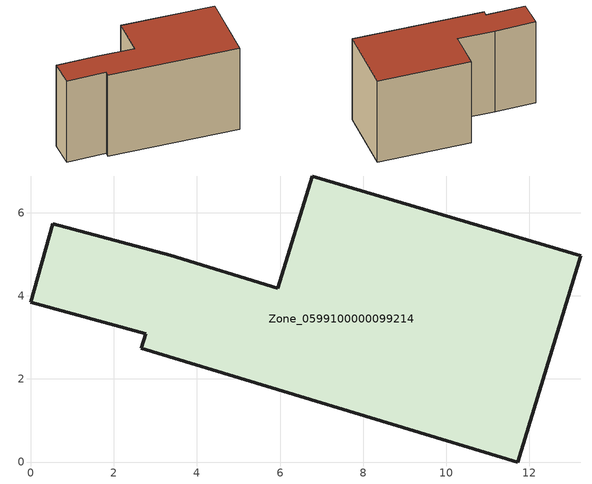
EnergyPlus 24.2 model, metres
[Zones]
Zone_0599100000099214
 floor ground (C_G): 5.95,4.18 6.78,6.88 13.24,4.96 11.72,0 2.66,2.74 2.77,3.09 0,3.84 0.53,5.74 3.36,4.98 z0
 wall outside (C_F): 2.77,3.09 2.66,2.74 11.72,0 13.24,4.96 6.78,6.88 5.95,4.18 3.36,4.98 0.53,5.74 0,3.84 2.77,3.09 z0:6.76
 roof outside (C_R): 2.66,2.74 11.72,0 13.24,4.96 6.78,6.88 5.95,4.18 3.36,4.98 0.53,5.74 0,3.84 2.77,3.09 z6.76
[BUILDING]
Pand.0599100000099214: North Axis=0; Terrain=City; Loads Convergence Tolerance Value=0.04; Temperature Convergence Tolerance Value=0.4; Solar Distribution=FullExterior; Maximum Number of Warmup Days=25; Minimum Number of Warmup Days=1
[Site:Location]
Rotterdam.The.Hague.AP_ZH_NLD Design_Conditions: Latitude=51.96; Longitude=4.45; Time Zone=1; Elevation=-4.5
[SITE:GROUNDTEMPERATURE:BUILDINGSURFACE]
18, 18, 18, 18, 18, 18, 18, 18, 18, 18, 18, 18
[MATERIAL] Thermal Absorptance=0.9; Solar Absorptance=0.7; Visible Absorptance=0.7
Name | Roughness | Thickness | Conductivity | Density | Specific Heat
G.TI.1946 | MediumSmooth | 0.15 | 1 | 540 | 1210
F.TI.1946 | Rough | 0.3 | 0.857143 | 1920 | 840
R.TI.1946 | MediumRough | 0.2 | 0.1 | 1500 | 1000
[CONSTRUCTION]
C_G: G.TI.1946
C_F: F.TI.1946
C_R: R.TI.1946
[ZONE]
Zone_0599100000099214: Type=1; Multiplier=1; Ceiling Height=Autocalculate; Volume=Autocalculate; Floor Area=autocalculate; Part of Total Floor Area=Yes
[ZONEINFILTRATION:DESIGNFLOWRATE]
Infil_Zone_0599100000099214: Zone or ZoneList or Space or SpaceList=Zone_0599100000099214; Schedule=AlwaysOn; Design Flow Rate Calculation Method=Flow/Area; Flow Rate per Floor Area=0.003; Constant Term Coefficient=1; Temperature Term Coefficient=0; Velocity Term Coefficient=0; Velocity Squared Term Coefficient=0
[HVACTEMPLATE:ZONE:IDEALLOADSAIRSYSTEM]
Zone_0599100000099214: Maximum Heating Supply Air Temperature=50; Minimum Cooling Supply Air Temperature=13; Maximum Heating Supply Air Humidity Ratio=0.0156; Minimum Cooling Supply Air Humidity Ratio=0.0077; Heating Limit=NoLimit; Cooling Limit=NoLimit; Dehumidification Control Type=ConstantSensibleHeatRatio; Cooling Sensible Heat Ratio=0.7; Dehumidification Setpoint=60; Humidification Control Type=None; Humidification Setpoint=30; Outdoor Air Method=None; Outdoor Air Flow Rate per Person=0.00944; Outdoor Air Flow Rate per Zone Floor Area=0; Outdoor Air Flow Rate per Zone=0; Demand Controlled Ventilation Type=None; Outdoor Air Economizer Type=NoEconomizer; Heat Recovery Type=None; Sensible Heat Recovery Effectiveness=0.7; Latent Heat Recovery Effectiveness=0.65
[ZONECONTROL:THERMOSTAT]
ThermostatControl_Zone_0599100000099214: Zone or ZoneList=Zone_0599100000099214; Control Type Schedule=DualSetpointControlType; Control 1=Thermostat_Zone_0599100000099214; Temperature Difference Between Cutout And Setpoint=0
[THERMOSTATSETPOINT:DUALSETPOINT]
Thermostat_Zone_0599100000099214: Heating Setpoint Temperature Schedule=HeatingSetpoint_Zone_0599100000099214; Cooling Setpoint Temperature Schedule=CoolingSetpoint_Zone_0599100000099214
[SCHEDULE:COMPACT]
HeatingSetpoint_Zone_0599100000099214: Through: 12/31, For: AllDays, Until: 24:00, 21
CoolingSetpoint_Zone_0599100000099214: Through: 12/31, For: AllDays, Until: 24:00, 24
DualSetpointControlType: Through: 12/31, For: AllDays, Until: 24:00, 4
AlwaysOn: Through: 12/31, For: AllDays, Until: 24:00, 1
